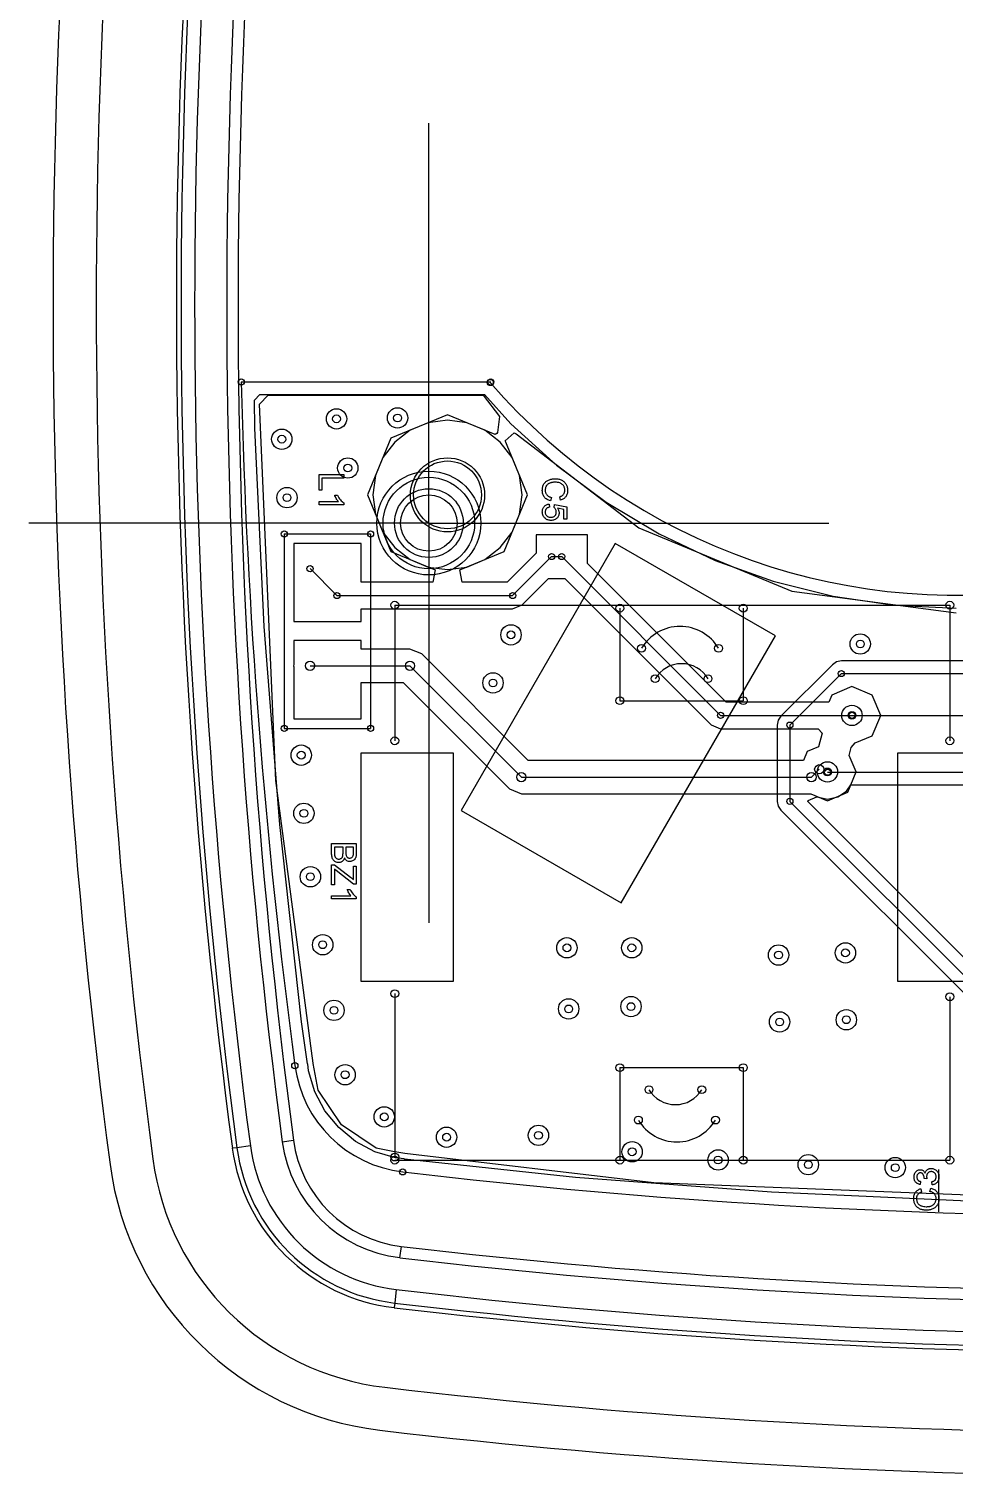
# Model space of a CAD drawing. Header units: millimetres. Extents: x -50.2 to -13.8, y -30.8 to 7.2.
# Drawn here: x -50.17 to -35.16, y -30.76 to -7.3 of the extents above; entities that cross this region are included whole.
import ezdxf

# ---------------------------------------------------------------- set-up
doc = ezdxf.new("R2010")
doc.units = ezdxf.units.MM
doc.linetypes.add('CENTERX2', pattern=[20.32, 12.7, -2.54, 2.54, -2.54])

msp = doc.modelspace()

# ---------------------------------------------------------------- linework, layer by layer
at = {"color": 7, "linetype": 'Continuous'}
for p, q in [((-43.681, -10.309), (-43.681, -8.825)), ((-43.681, -15.309), (-43.681, -10.309)), ((-46.723, -13.022), (-42.677, -13.022)), ((-46.509, -13.316), (-46.42, -13.226)), ((-46.502, -13.773), (-46.509, -13.316)), ((-46.426, -13.383), (-46.288, -13.238)), ((-46.42, -13.226), (-42.781, -13.226)), ((-46.288, -13.238), (-42.8, -13.238)), ((-42.8, -13.238), (-42.535, -13.584)), ((-42.781, -13.226), (-42.352, -13.7)), ((-46.16, -19.484), (-46.426, -13.383)), ((-43.378, -13.554), (-44.296, -13.934)), ((-42.607, -13.873), (-43.378, -13.554)), ((-42.535, -13.584), (-42.567, -13.842)), ((-46.35, -16.988), (-46.502, -13.773)), ((-43.983, -13.804), (-44.234, -13.997)), ((-43.691, -13.683), (-43.983, -13.804)), ((-43.378, -13.642), (-43.691, -13.683)), ((-43.064, -13.683), (-43.378, -13.642)), ((-42.773, -13.804), (-43.064, -13.683)), ((-42.522, -13.997), (-42.773, -13.804)), ((-42.567, -13.842), (-42.58, -13.855)), ((-42.352, -13.7), (-41.609, -14.373)), ((-44.296, -13.934), (-44.677, -14.853)), ((-44.234, -13.997), (-44.426, -14.247)), ((-42.58, -13.855), (-42.607, -13.873)), ((-42.33, -14.247), (-42.522, -13.997)), ((-42.441, -13.978), (-42.298, -13.847)), ((-42.433, -13.997), (-42.441, -13.978)), ((-42.411, -14.05), (-42.433, -13.997)), ((-42.079, -14.853), (-42.411, -14.05)), ((-42.298, -13.847), (-42.263, -13.862)), ((-42.263, -13.862), (-40.275, -15.388)), ((-44.426, -14.247), (-44.547, -14.539)), ((-42.209, -14.539), (-42.33, -14.247)), ((-44.547, -14.539), (-44.588, -14.853)), ((-42.167, -14.853), (-42.209, -14.539)), ((-41.609, -14.373), (-40.804, -14.97)), ((-44.677, -14.853), (-44.296, -15.771)), ((-44.588, -14.853), (-44.547, -15.166)), ((-42.459, -15.771), (-42.079, -14.853)), ((-42.209, -15.166), (-42.167, -14.853)), ((-40.804, -14.97), (-39.945, -15.485)), ((-44.547, -15.166), (-44.426, -15.458)), ((-42.33, -15.458), (-42.209, -15.166)), ((-48.681, -15.309), (-50.165, -15.309)), ((-43.681, -15.309), (-48.681, -15.309)), ((-46.026, -15.485), (-44.626, -15.485)), ((-46.026, -15.485), (-46.026, -18.638)), ((-44.626, -15.485), (-44.626, -18.638)), ((-44.426, -15.458), (-44.234, -15.708)), ((-43.681, -15.309), (-43.681, -20.309)), ((-43.681, -15.309), (-38.681, -15.309)), ((-42.522, -15.708), (-42.33, -15.458)), ((-40.275, -15.388), (-37.793, -16.416)), ((-39.945, -15.485), (-39.039, -15.914)), ((-38.681, -15.309), (-37.197, -15.309)), ((-44.781, -15.641), (-45.87, -15.641)), ((-45.87, -15.641), (-45.87, -16.908)), ((-44.781, -16.268), (-44.781, -15.641)), ((-44.234, -15.708), (-43.983, -15.901)), ((-40.659, -15.639), (-43.159, -19.969)), ((-40.659, -15.639), (-43.159, -19.969)), ((-42.773, -15.901), (-42.522, -15.708)), ((-41.108, -15.498), (-41.943, -15.498)), ((-41.943, -15.498), (-41.943, -15.799)), ((-41.108, -15.964), (-41.108, -15.498)), ((-38.061, -17.139), (-40.659, -15.639)), ((-38.061, -17.139), (-40.659, -15.639)), ((-44.296, -15.771), (-43.578, -16.068)), ((-43.983, -15.901), (-43.691, -16.022)), ((-43.177, -16.068), (-42.459, -15.771)), ((-43.064, -16.022), (-42.773, -15.901)), ((-41.943, -15.799), (-42.413, -16.268)), ((-41.691, -15.852), (-42.323, -16.485)), ((-41.691, -15.852), (-41.526, -15.852)), ((-41.526, -15.852), (-38.95, -18.428)), ((-39.039, -15.914), (-38.095, -16.251)), ((-45.607, -16.048), (-45.171, -16.485)), ((-43.691, -16.022), (-43.378, -16.063)), ((-43.578, -16.068), (-43.618, -16.268)), ((-43.378, -16.063), (-43.064, -16.022)), ((-43.138, -16.268), (-43.177, -16.068)), ((-38.861, -18.212), (-41.108, -15.964)), ((-43.618, -16.268), (-44.781, -16.268)), ((-42.413, -16.268), (-43.138, -16.268)), ((-42.17, -16.638), (-41.739, -16.206)), ((-41.739, -16.206), (-41.478, -16.206)), ((-41.478, -16.206), (-39.103, -18.581)), ((-38.095, -16.251), (-37.123, -16.495)), ((-37.793, -16.416), (-35.131, -16.767)), ((-45.171, -16.485), (-42.323, -16.485)), ((-44.233, -16.64), (-44.233, -18.84)), ((-44.233, -16.64), (-35.233, -16.64)), ((-42.323, -16.701), (-42.17, -16.638)), ((-37.123, -16.495), (-36.132, -16.642)), ((-36.132, -16.642), (-35.131, -16.691)), ((-35.233, -16.64), (-35.233, -18.84)), ((-44.781, -16.908), (-44.781, -16.701)), ((-44.781, -16.701), (-42.323, -16.701)), ((-40.583, -16.69), (-40.583, -18.19)), ((-38.583, -16.69), (-38.583, -18.19)), ((-46.098, -20.197), (-46.35, -16.988)), ((-45.87, -16.908), (-44.781, -16.908)), ((-44.781, -17.216), (-45.87, -17.216)), ((-45.87, -17.216), (-45.87, -17.603)), ((-44.781, -17.352), (-44.781, -17.216)), ((-43.987, -17.352), (-44.781, -17.352)), ((-43.796, -17.432), (-43.987, -17.352)), ((-40.561, -21.469), (-38.061, -17.139)), ((-40.561, -21.469), (-38.061, -17.139)), ((-42.069, -19.158), (-43.796, -17.432)), ((-37.07, -17.562), (-37.136, -17.606)), ((-36.992, -17.546), (-37.07, -17.562)), ((-34.226, -17.546), (-36.992, -17.546)), ((-45.87, -17.603), (-45.878, -17.623)), ((-45.878, -17.623), (-45.87, -17.642)), ((-45.87, -17.642), (-45.87, -18.482)), ((-45.607, -17.623), (-43.987, -17.623)), ((-43.987, -17.623), (-42.181, -19.429)), ((-37.136, -17.606), (-37.972, -18.441)), ((-36.992, -17.75), (-37.827, -18.586)), ((-36.992, -17.75), (-34.142, -17.75)), ((-44.781, -18.482), (-44.781, -17.893)), ((-44.781, -17.893), (-44.099, -17.893)), ((-44.099, -17.893), (-42.372, -19.62)), ((-36.82, -17.962), (-37.149, -18.099)), ((-36.49, -18.099), (-36.82, -17.962)), ((-40.583, -18.19), (-38.583, -18.19)), ((-37.196, -18.212), (-38.861, -18.212)), ((-37.149, -18.099), (-37.196, -18.212)), ((-36.354, -18.428), (-36.49, -18.099)), ((-45.87, -18.482), (-44.781, -18.482)), ((-38.95, -18.428), (-36.82, -18.428)), ((-38.016, -18.507), (-38.031, -18.586)), ((-37.972, -18.441), (-38.016, -18.507)), ((-36.817, -18.428), (-34.112, -18.428)), ((-36.49, -18.757), (-36.354, -18.428)), ((-46.026, -18.638), (-44.626, -18.638)), ((-39.103, -18.581), (-38.95, -18.644)), ((-38.95, -18.644), (-37.366, -18.644)), ((-38.031, -18.586), (-38.031, -19.822)), ((-37.827, -18.586), (-37.827, -19.822)), ((-37.366, -18.644), (-37.304, -18.715)), ((-37.304, -18.715), (-37.362, -18.939)), ((-36.77, -18.873), (-36.49, -18.757)), ((-37.362, -18.939), (-37.548, -19.016)), ((-36.863, -19.078), (-36.832, -18.948)), ((-36.832, -18.948), (-36.77, -18.873)), ((-43.283, -19.04), (-44.783, -19.04)), ((-44.783, -19.04), (-44.783, -22.74)), ((-43.283, -22.74), (-43.283, -19.04)), ((-37.607, -19.158), (-42.069, -19.158)), ((-37.548, -19.016), (-37.607, -19.158)), ((-36.753, -19.345), (-36.863, -19.078)), ((-34.583, -19.04), (-36.083, -19.04)), ((-36.083, -19.04), (-36.083, -22.74)), ((-42.181, -19.429), (-37.477, -19.429)), ((-37.35, -19.302), (-37.477, -19.429)), ((-37.215, -19.35), (-33.997, -19.35)), ((-36.889, -19.674), (-36.753, -19.345)), ((-45.583, -23.87), (-46.16, -19.484)), ((-42.372, -19.62), (-42.181, -19.699)), ((-42.181, -19.699), (-37.487, -19.699)), ((-37.487, -19.699), (-37.218, -19.811)), ((-37.218, -19.811), (-36.889, -19.674)), ((-37.05, -19.75), (-36.908, -19.655)), ((-36.908, -19.655), (-36.841, -19.554)), ((-36.841, -19.554), (-33.997, -19.554)), ((-38.031, -19.822), (-38.016, -19.901)), ((-38.016, -19.901), (-37.972, -19.967)), ((-37.827, -19.822), (-34.082, -23.567)), ((-37.535, -19.827), (-37.531, -19.806)), ((-33.938, -23.423), (-37.535, -19.827)), ((-37.531, -19.806), (-37.388, -19.749)), ((-37.388, -19.749), (-37.386, -19.75)), ((-37.386, -19.75), (-37.218, -19.784)), ((-37.218, -19.784), (-37.05, -19.75)), ((-43.159, -19.969), (-40.561, -21.469)), ((-43.159, -19.969), (-40.561, -21.469)), ((-37.972, -19.967), (-34.286, -23.652)), ((-45.744, -23.397), (-46.098, -20.197)), ((-43.681, -20.309), (-43.681, -21.793)), ((-44.783, -22.74), (-43.283, -22.74)), ((-36.083, -22.74), (-34.583, -22.74)), ((-44.233, -22.94), (-44.233, -25.59)), ((-35.233, -22.99), (-35.233, -25.64)), ((-45.647, -24.08), (-45.744, -23.397)), ((-45.557, -24.068), (-45.583, -23.87)), ((-45.644, -24.08), (-45.647, -24.08)), ((-45.633, -24.194), (-45.644, -24.08)), ((-45.559, -24.072), (-45.557, -24.068)), ((-45.473, -24.507), (-45.559, -24.072)), ((-40.583, -24.14), (-38.583, -24.14)), ((-40.583, -24.14), (-40.583, -25.64)), ((-38.583, -24.14), (-38.583, -25.64)), ((-45.531, -24.531), (-45.633, -24.194)), ((-45.365, -24.841), (-45.531, -24.531)), ((-45.097, -25.069), (-45.473, -24.507)), ((-45.141, -25.113), (-45.365, -24.841)), ((-44.535, -25.445), (-45.097, -25.069)), ((-46.059, -25.341), (-45.876, -25.316)), ((-44.869, -25.337), (-45.141, -25.113)), ((-44.559, -25.503), (-44.869, -25.337)), ((-46.793, -25.438), (-46.867, -25.448)), ((-46.574, -25.409), (-46.793, -25.438)), ((-44.222, -25.605), (-44.559, -25.503)), ((-44.263, -25.499), (-44.535, -25.445)), ((-44.07, -25.532), (-44.263, -25.499)), ((-40.032, -26.01), (-44.07, -25.532)), ((-44.233, -25.64), (-35.233, -25.64)), ((-44.08, -25.619), (-44.222, -25.605)), ((-44.074, -25.626), (-44.08, -25.619)), ((-41.304, -25.92), (-44.074, -25.626)), ((-38.125, -26.16), (-41.304, -25.92)), ((-31.752, -26.335), (-40.032, -26.01)), ((-34.94, -26.305), (-38.125, -26.16)), ((-44.149, -27.222), (-44.127, -27.039)), ((-44.209, -27.738), (-44.235, -27.957)), ((-44.235, -27.957), (-44.244, -28.032))]:
    msp.add_line(p, q, dxfattribs=at)
at = {"color": 7, "linetype": 'CENTERX2'}
msp.add_line((-35.414, -26.477), (-35.414, -25.79), dxfattribs=at)
at = {"color": 7, "linetype": 'Continuous', "flags": 128}
for points in [[(-45.46, -14.524), (-45.06, -14.524), (-45.06, -14.524), (-45.06, -14.581), (-45.06, -14.581), (-45.414, -14.581), (-45.414, -14.581), (-45.414, -14.776), (-45.414, -14.776), (-45.46, -14.776), (-45.46, -14.776), (-45.46, -14.524)], [(-41.694, -14.893), (-41.708, -14.949), (-41.708, -14.949), (-41.723, -14.945), (-41.738, -14.939), (-41.752, -14.933), (-41.765, -14.926), (-41.777, -14.918), (-41.788, -14.909), (-41.798, -14.899), (-41.807, -14.888), (-41.815, -14.877), (-41.822, -14.865), (-41.827, -14.853), (-41.832, -14.84), (-41.836, -14.826), (-41.839, -14.812), (-41.84, -14.797), (-41.841, -14.781), (-41.841, -14.781), (-41.84, -14.765), (-41.839, -14.75), (-41.837, -14.735), (-41.834, -14.722), (-41.831, -14.709), (-41.826, -14.696), (-41.821, -14.685), (-41.815, -14.674), (-41.808, -14.664), (-41.8, -14.655), (-41.792, -14.646), (-41.783, -14.638), (-41.773, -14.631), (-41.762, -14.624), (-41.751, -14.617), (-41.739, -14.612), (-41.726, -14.607), (-41.714, -14.602), (-41.701, -14.599), (-41.688, -14.596), (-41.674, -14.593), (-41.661, -14.592), (-41.647, -14.591), (-41.633, -14.59), (-41.633, -14.59), (-41.617, -14.591), (-41.603, -14.592), (-41.588, -14.594), (-41.575, -14.596), (-41.561, -14.6), (-41.549, -14.604), (-41.536, -14.609), (-41.525, -14.614), (-41.513, -14.621), (-41.503, -14.628), (-41.493, -14.635), (-41.484, -14.643), (-41.475, -14.652), (-41.468, -14.662), (-41.461, -14.672), (-41.454, -14.683), (-41.449, -14.694), (-41.444, -14.705), (-41.44, -14.717), (-41.436, -14.729), (-41.434, -14.742), (-41.432, -14.754), (-41.431, -14.767), (-41.43, -14.78), (-41.43, -14.78), (-41.431, -14.795), (-41.432, -14.809), (-41.435, -14.823), (-41.438, -14.836), (-41.442, -14.848), (-41.448, -14.86), (-41.454, -14.871), (-41.461, -14.882), (-41.469, -14.892), (-41.478, -14.901), (-41.487, -14.909), (-41.498, -14.917), (-41.509, -14.923), (-41.521, -14.929), (-41.533, -14.935), (-41.547, -14.939), (-41.547, -14.939), (-41.559, -14.883), (-41.559, -14.883), (-41.548, -14.879), (-41.539, -14.875), (-41.53, -14.871), (-41.522, -14.866), (-41.514, -14.861), (-41.508, -14.855), (-41.502, -14.849), (-41.496, -14.843), (-41.492, -14.836), (-41.488, -14.829), (-41.484, -14.822), (-41.481, -14.814), (-41.479, -14.805), (-41.478, -14.796), (-41.477, -14.787), (-41.477, -14.778), (-41.477, -14.778), (-41.477, -14.766), (-41.478, -14.756), (-41.48, -14.746), (-41.482, -14.736), (-41.485, -14.727), (-41.489, -14.718), (-41.493, -14.71), (-41.498, -14.702), (-41.504, -14.694), (-41.51, -14.688), (-41.517, -14.682), (-41.524, -14.676), (-41.531, -14.671), (-41.539, -14.666), (-41.548, -14.662), (-41.557, -14.659), (-41.575, -14.654), (-41.594, -14.65), (-41.613, -14.648), (-41.632, -14.647), (-41.632, -14.647), (-41.645, -14.647), (-41.657, -14.648), (-41.668, -14.649), (-41.679, -14.65), (-41.69, -14.653), (-41.7, -14.655), (-41.71, -14.658), (-41.72, -14.662), (-41.729, -14.666), (-41.738, -14.67), (-41.746, -14.675), (-41.753, -14.681), (-41.759, -14.687), (-41.766, -14.693), (-41.771, -14.7), (-41.776, -14.708), (-41.78, -14.716), (-41.784, -14.724), (-41.787, -14.732), (-41.79, -14.741), (-41.792, -14.749), (-41.793, -14.758), (-41.794, -14.767), (-41.795, -14.776), (-41.795, -14.776), (-41.794, -14.787), (-41.793, -14.797), (-41.791, -14.807), (-41.788, -14.817), (-41.785, -14.826), (-41.78, -14.835), (-41.775, -14.843), (-41.769, -14.851), (-41.763, -14.859), (-41.755, -14.865), (-41.747, -14.871), (-41.738, -14.877), (-41.728, -14.882), (-41.718, -14.886), (-41.706, -14.89), (-41.694, -14.893)], [(-45.46, -15.012), (-45.46, -14.96), (-45.46, -14.96), (-45.148, -14.96), (-45.148, -14.96), (-45.157, -14.95), (-45.165, -14.939), (-45.174, -14.926), (-45.182, -14.912), (-45.19, -14.897), (-45.197, -14.883), (-45.203, -14.87), (-45.207, -14.858), (-45.207, -14.858), (-45.16, -14.858), (-45.16, -14.858), (-45.15, -14.879), (-45.139, -14.898), (-45.127, -14.916), (-45.113, -14.933), (-45.1, -14.948), (-45.086, -14.961), (-45.073, -14.971), (-45.06, -14.979), (-45.06, -14.979), (-45.06, -15.012), (-45.06, -15.012), (-45.46, -15.012)], [(-41.728, -15.001), (-41.723, -15.052), (-41.723, -15.052), (-41.731, -15.054), (-41.739, -15.056), (-41.747, -15.058), (-41.754, -15.061), (-41.76, -15.065), (-41.766, -15.069), (-41.772, -15.073), (-41.777, -15.078), (-41.781, -15.083), (-41.784, -15.088), (-41.787, -15.094), (-41.79, -15.101), (-41.792, -15.107), (-41.793, -15.115), (-41.794, -15.122), (-41.795, -15.13), (-41.795, -15.13), (-41.794, -15.14), (-41.793, -15.149), (-41.791, -15.158), (-41.788, -15.166), (-41.785, -15.173), (-41.78, -15.18), (-41.775, -15.187), (-41.769, -15.193), (-41.762, -15.198), (-41.755, -15.203), (-41.748, -15.207), (-41.739, -15.21), (-41.731, -15.213), (-41.721, -15.215), (-41.712, -15.216), (-41.701, -15.216), (-41.701, -15.216), (-41.692, -15.216), (-41.682, -15.215), (-41.674, -15.213), (-41.666, -15.211), (-41.658, -15.207), (-41.651, -15.204), (-41.644, -15.199), (-41.638, -15.194), (-41.633, -15.188), (-41.628, -15.182), (-41.624, -15.175), (-41.621, -15.167), (-41.618, -15.159), (-41.617, -15.15), (-41.615, -15.14), (-41.615, -15.13), (-41.615, -15.13), (-41.616, -15.117), (-41.618, -15.106), (-41.621, -15.095), (-41.625, -15.086), (-41.63, -15.077), (-41.637, -15.07), (-41.643, -15.063), (-41.651, -15.057), (-41.651, -15.057), (-41.646, -15.006), (-41.646, -15.006), (-41.441, -15.047), (-41.441, -15.047), (-41.441, -15.247), (-41.441, -15.247), (-41.492, -15.247), (-41.492, -15.247), (-41.492, -15.089), (-41.492, -15.089), (-41.596, -15.068), (-41.596, -15.068), (-41.589, -15.077), (-41.584, -15.086), (-41.579, -15.095), (-41.576, -15.105), (-41.573, -15.114), (-41.571, -15.124), (-41.569, -15.134), (-41.569, -15.143), (-41.569, -15.143), (-41.569, -15.156), (-41.571, -15.168), (-41.574, -15.18), (-41.578, -15.191), (-41.583, -15.202), (-41.589, -15.212), (-41.597, -15.222), (-41.605, -15.231), (-41.615, -15.24), (-41.625, -15.247), (-41.635, -15.253), (-41.647, -15.258), (-41.659, -15.262), (-41.671, -15.265), (-41.684, -15.267), (-41.698, -15.267), (-41.698, -15.267), (-41.712, -15.267), (-41.725, -15.265), (-41.737, -15.263), (-41.749, -15.259), (-41.76, -15.255), (-41.771, -15.249), (-41.782, -15.243), (-41.792, -15.235), (-41.792, -15.235), (-41.804, -15.225), (-41.813, -15.214), (-41.822, -15.202), (-41.829, -15.19), (-41.834, -15.176), (-41.838, -15.162), (-41.84, -15.146), (-41.841, -15.13), (-41.841, -15.13), (-41.84, -15.116), (-41.839, -15.104), (-41.836, -15.092), (-41.833, -15.08), (-41.829, -15.069), (-41.823, -15.059), (-41.817, -15.049), (-41.81, -15.04), (-41.802, -15.032), (-41.793, -15.025), (-41.784, -15.018), (-41.774, -15.013), (-41.763, -15.009), (-41.752, -15.005), (-41.74, -15.002), (-41.728, -15.001)], [(-45.257, -20.506), (-44.857, -20.506), (-44.857, -20.506), (-44.857, -20.661), (-44.857, -20.661), (-44.857, -20.673), (-44.858, -20.684), (-44.859, -20.694), (-44.86, -20.704), (-44.862, -20.713), (-44.864, -20.722), (-44.866, -20.73), (-44.869, -20.737), (-44.876, -20.751), (-44.885, -20.763), (-44.895, -20.773), (-44.907, -20.782), (-44.92, -20.789), (-44.933, -20.794), (-44.947, -20.797), (-44.961, -20.798), (-44.961, -20.798), (-44.973, -20.798), (-44.986, -20.795), (-44.998, -20.79), (-45.01, -20.784), (-45.021, -20.775), (-45.03, -20.765), (-45.039, -20.752), (-45.047, -20.738), (-45.047, -20.738), (-45.05, -20.747), (-45.053, -20.755), (-45.057, -20.763), (-45.061, -20.77), (-45.066, -20.777), (-45.071, -20.783), (-45.077, -20.789), (-45.083, -20.794), (-45.089, -20.799), (-45.096, -20.803), (-45.103, -20.806), (-45.11, -20.809), (-45.118, -20.811), (-45.126, -20.813), (-45.134, -20.814), (-45.142, -20.814), (-45.142, -20.814), (-45.156, -20.813), (-45.169, -20.811), (-45.182, -20.807), (-45.194, -20.802), (-45.205, -20.795), (-45.215, -20.788), (-45.224, -20.78), (-45.231, -20.772), (-45.237, -20.762), (-45.242, -20.752), (-45.247, -20.74), (-45.25, -20.727), (-45.253, -20.713), (-45.255, -20.697), (-45.257, -20.68), (-45.257, -20.662), (-45.257, -20.662), (-45.257, -20.506)], [(-45.211, -20.563), (-45.211, -20.663), (-45.211, -20.663), (-45.211, -20.674), (-45.21, -20.684), (-45.21, -20.692), (-45.209, -20.699), (-45.209, -20.699), (-45.207, -20.707), (-45.204, -20.715), (-45.202, -20.723), (-45.198, -20.729), (-45.194, -20.735), (-45.188, -20.74), (-45.182, -20.745), (-45.176, -20.75), (-45.168, -20.753), (-45.16, -20.755), (-45.151, -20.757), (-45.142, -20.757), (-45.142, -20.757), (-45.131, -20.757), (-45.12, -20.755), (-45.111, -20.751), (-45.102, -20.747), (-45.095, -20.741), (-45.088, -20.733), (-45.083, -20.725), (-45.079, -20.715), (-45.077, -20.71), (-45.076, -20.704), (-45.075, -20.697), (-45.074, -20.69), (-45.073, -20.682), (-45.073, -20.674), (-45.072, -20.665), (-45.072, -20.656), (-45.072, -20.656), (-45.072, -20.563), (-45.072, -20.563), (-45.211, -20.563)], [(-45.026, -20.563), (-45.026, -20.65), (-45.026, -20.65), (-45.026, -20.659), (-45.026, -20.667), (-45.026, -20.674), (-45.025, -20.681), (-45.024, -20.687), (-45.024, -20.692), (-45.023, -20.697), (-45.021, -20.701), (-45.021, -20.701), (-45.018, -20.711), (-45.013, -20.719), (-45.008, -20.726), (-45.001, -20.732), (-44.994, -20.736), (-44.985, -20.74), (-44.976, -20.741), (-44.966, -20.742), (-44.966, -20.742), (-44.956, -20.741), (-44.947, -20.74), (-44.938, -20.737), (-44.93, -20.732), (-44.923, -20.727), (-44.917, -20.721), (-44.912, -20.713), (-44.909, -20.705), (-44.907, -20.7), (-44.906, -20.694), (-44.905, -20.688), (-44.905, -20.681), (-44.904, -20.672), (-44.903, -20.664), (-44.903, -20.654), (-44.903, -20.643), (-44.903, -20.643), (-44.903, -20.563), (-44.903, -20.563), (-45.026, -20.563)], [(-45.257, -20.85), (-45.209, -20.85), (-45.209, -20.85), (-44.95, -21.054), (-44.95, -21.054), (-44.936, -21.064), (-44.924, -21.074), (-44.913, -21.083), (-44.903, -21.09), (-44.903, -21.09), (-44.903, -20.875), (-44.903, -20.875), (-44.857, -20.875), (-44.857, -20.875), (-44.857, -21.163), (-44.857, -21.163), (-44.903, -21.163), (-44.903, -21.163), (-45.185, -20.941), (-45.185, -20.941), (-45.211, -20.92), (-45.211, -20.92), (-45.211, -21.173), (-45.211, -21.173), (-45.257, -21.173), (-45.257, -21.173), (-45.257, -20.85)], [(-45.257, -21.404), (-45.257, -21.352), (-45.257, -21.352), (-44.945, -21.352), (-44.945, -21.352), (-44.954, -21.342), (-44.962, -21.331), (-44.971, -21.318), (-44.979, -21.304), (-44.987, -21.289), (-44.994, -21.275), (-44.999, -21.262), (-45.004, -21.25), (-45.004, -21.25), (-44.957, -21.25), (-44.957, -21.25), (-44.947, -21.271), (-44.936, -21.29), (-44.923, -21.308), (-44.91, -21.325), (-44.897, -21.34), (-44.883, -21.352), (-44.87, -21.363), (-44.857, -21.371), (-44.857, -21.371), (-44.857, -21.404), (-44.857, -21.404), (-45.257, -21.404)], [(-35.522, -26.041), (-35.527, -25.99), (-35.527, -25.99), (-35.518, -25.988), (-35.51, -25.985), (-35.502, -25.982), (-35.494, -25.979), (-35.488, -25.975), (-35.482, -25.971), (-35.477, -25.967), (-35.472, -25.962), (-35.468, -25.957), (-35.465, -25.951), (-35.462, -25.946), (-35.46, -25.939), (-35.458, -25.933), (-35.457, -25.926), (-35.456, -25.918), (-35.455, -25.91), (-35.455, -25.91), (-35.456, -25.901), (-35.457, -25.892), (-35.459, -25.884), (-35.461, -25.876), (-35.464, -25.868), (-35.468, -25.862), (-35.473, -25.855), (-35.478, -25.849), (-35.484, -25.844), (-35.491, -25.839), (-35.497, -25.835), (-35.504, -25.832), (-35.511, -25.829), (-35.519, -25.827), (-35.527, -25.826), (-35.535, -25.826), (-35.535, -25.826), (-35.543, -25.826), (-35.551, -25.827), (-35.558, -25.829), (-35.565, -25.832), (-35.571, -25.835), (-35.577, -25.839), (-35.583, -25.843), (-35.589, -25.849), (-35.594, -25.854), (-35.598, -25.861), (-35.601, -25.867), (-35.604, -25.874), (-35.607, -25.882), (-35.608, -25.889), (-35.609, -25.897), (-35.61, -25.906), (-35.61, -25.906), (-35.609, -25.914), (-35.608, -25.922), (-35.607, -25.931), (-35.604, -25.941), (-35.604, -25.941), (-35.65, -25.936), (-35.65, -25.936), (-35.65, -25.931), (-35.65, -25.928), (-35.65, -25.928), (-35.651, -25.913), (-35.654, -25.898), (-35.658, -25.884), (-35.665, -25.872), (-35.669, -25.866), (-35.673, -25.861), (-35.678, -25.856), (-35.684, -25.853), (-35.69, -25.85), (-35.697, -25.848), (-35.704, -25.847), (-35.711, -25.847), (-35.711, -25.847), (-35.717, -25.847), (-35.723, -25.848), (-35.728, -25.849), (-35.734, -25.851), (-35.739, -25.854), (-35.743, -25.857), (-35.748, -25.861), (-35.752, -25.865), (-35.756, -25.87), (-35.759, -25.875), (-35.762, -25.88), (-35.764, -25.886), (-35.766, -25.892), (-35.767, -25.898), (-35.768, -25.905), (-35.768, -25.912), (-35.768, -25.912), (-35.767, -25.926), (-35.764, -25.939), (-35.76, -25.95), (-35.753, -25.96), (-35.749, -25.965), (-35.744, -25.969), (-35.739, -25.973), (-35.734, -25.976), (-35.728, -25.979), (-35.721, -25.981), (-35.714, -25.983), (-35.707, -25.985), (-35.707, -25.985), (-35.712, -26.036), (-35.712, -26.036), (-35.724, -26.034), (-35.735, -26.03), (-35.745, -26.026), (-35.755, -26.021), (-35.764, -26.016), (-35.773, -26.009), (-35.781, -26.002), (-35.788, -25.995), (-35.794, -25.986), (-35.799, -25.978), (-35.804, -25.968), (-35.808, -25.958), (-35.811, -25.948), (-35.813, -25.937), (-35.814, -25.926), (-35.814, -25.914), (-35.814, -25.914), (-35.814, -25.898), (-35.811, -25.882), (-35.807, -25.867), (-35.801, -25.853), (-35.793, -25.84), (-35.784, -25.828), (-35.774, -25.818), (-35.763, -25.81), (-35.751, -25.804), (-35.739, -25.799), (-35.726, -25.796), (-35.713, -25.795), (-35.713, -25.795), (-35.7, -25.796), (-35.688, -25.799), (-35.677, -25.803), (-35.667, -25.809), (-35.657, -25.817), (-35.648, -25.827), (-35.64, -25.838), (-35.633, -25.851), (-35.633, -25.851), (-35.631, -25.843), (-35.628, -25.834), (-35.625, -25.827), (-35.621, -25.819), (-35.616, -25.812), (-35.611, -25.806), (-35.606, -25.8), (-35.599, -25.795), (-35.593, -25.79), (-35.586, -25.786), (-35.578, -25.783), (-35.57, -25.78), (-35.562, -25.778), (-35.553, -25.776), (-35.544, -25.775), (-35.535, -25.775), (-35.535, -25.775), (-35.522, -25.775), (-35.51, -25.777), (-35.498, -25.78), (-35.486, -25.784), (-35.475, -25.79), (-35.465, -25.797), (-35.455, -25.804), (-35.446, -25.814), (-35.437, -25.824), (-35.43, -25.834), (-35.424, -25.846), (-35.418, -25.858), (-35.414, -25.87), (-35.412, -25.884), (-35.41, -25.897), (-35.409, -25.912), (-35.409, -25.912), (-35.41, -25.925), (-35.411, -25.938), (-35.414, -25.95), (-35.417, -25.961), (-35.422, -25.972), (-35.427, -25.982), (-35.433, -25.992), (-35.441, -26.001), (-35.449, -26.009), (-35.458, -26.017), (-35.467, -26.023), (-35.477, -26.029), (-35.487, -26.033), (-35.498, -26.037), (-35.51, -26.04), (-35.522, -26.041)], [(-35.556, -26.149), (-35.542, -26.093), (-35.542, -26.093), (-35.527, -26.097), (-35.512, -26.103), (-35.498, -26.109), (-35.485, -26.116), (-35.473, -26.124), (-35.462, -26.133), (-35.452, -26.143), (-35.443, -26.153), (-35.435, -26.165), (-35.429, -26.177), (-35.423, -26.189), (-35.418, -26.202), (-35.414, -26.216), (-35.411, -26.23), (-35.41, -26.245), (-35.409, -26.261), (-35.409, -26.261), (-35.41, -26.277), (-35.411, -26.292), (-35.413, -26.307), (-35.416, -26.32), (-35.419, -26.333), (-35.424, -26.345), (-35.429, -26.357), (-35.435, -26.368), (-35.442, -26.378), (-35.45, -26.387), (-35.458, -26.396), (-35.467, -26.404), (-35.477, -26.411), (-35.488, -26.418), (-35.499, -26.424), (-35.511, -26.43), (-35.524, -26.435), (-35.536, -26.44), (-35.549, -26.443), (-35.562, -26.446), (-35.576, -26.449), (-35.589, -26.45), (-35.603, -26.451), (-35.617, -26.452), (-35.617, -26.452), (-35.633, -26.451), (-35.647, -26.45), (-35.662, -26.448), (-35.675, -26.446), (-35.689, -26.442), (-35.702, -26.438), (-35.714, -26.433), (-35.726, -26.428), (-35.737, -26.421), (-35.747, -26.414), (-35.757, -26.407), (-35.766, -26.399), (-35.775, -26.39), (-35.782, -26.38), (-35.789, -26.37), (-35.796, -26.359), (-35.801, -26.348), (-35.806, -26.337), (-35.81, -26.325), (-35.814, -26.313), (-35.816, -26.3), (-35.818, -26.288), (-35.819, -26.275), (-35.82, -26.262), (-35.82, -26.262), (-35.819, -26.247), (-35.818, -26.233), (-35.815, -26.219), (-35.812, -26.206), (-35.808, -26.194), (-35.802, -26.182), (-35.796, -26.171), (-35.789, -26.16), (-35.781, -26.15), (-35.772, -26.141), (-35.763, -26.133), (-35.752, -26.125), (-35.741, -26.119), (-35.729, -26.113), (-35.717, -26.107), (-35.703, -26.103), (-35.703, -26.103), (-35.691, -26.159), (-35.691, -26.159), (-35.702, -26.163), (-35.711, -26.167), (-35.72, -26.171), (-35.728, -26.176), (-35.736, -26.181), (-35.742, -26.187), (-35.749, -26.193), (-35.754, -26.199), (-35.758, -26.206), (-35.762, -26.213), (-35.766, -26.22), (-35.769, -26.228), (-35.771, -26.237), (-35.772, -26.246), (-35.773, -26.255), (-35.773, -26.264), (-35.773, -26.264), (-35.773, -26.276), (-35.772, -26.286), (-35.77, -26.296), (-35.768, -26.306), (-35.765, -26.315), (-35.761, -26.324), (-35.757, -26.332), (-35.752, -26.34), (-35.746, -26.347), (-35.74, -26.354), (-35.733, -26.36), (-35.726, -26.366), (-35.719, -26.371), (-35.711, -26.376), (-35.702, -26.38), (-35.693, -26.383), (-35.675, -26.388), (-35.656, -26.392), (-35.637, -26.394), (-35.618, -26.395), (-35.618, -26.395), (-35.605, -26.395), (-35.593, -26.394), (-35.582, -26.393), (-35.571, -26.392), (-35.56, -26.389), (-35.55, -26.387), (-35.54, -26.384), (-35.53, -26.38), (-35.521, -26.376), (-35.512, -26.372), (-35.505, -26.367), (-35.497, -26.361), (-35.491, -26.355), (-35.484, -26.349), (-35.479, -26.342), (-35.474, -26.334), (-35.47, -26.326), (-35.466, -26.318), (-35.463, -26.31), (-35.46, -26.301), (-35.458, -26.293), (-35.457, -26.284), (-35.456, -26.275), (-35.455, -26.266), (-35.455, -26.266), (-35.456, -26.255), (-35.457, -26.245), (-35.459, -26.235), (-35.462, -26.225), (-35.465, -26.216), (-35.47, -26.207), (-35.475, -26.199), (-35.481, -26.191), (-35.487, -26.183), (-35.495, -26.177), (-35.503, -26.17), (-35.512, -26.165), (-35.522, -26.16), (-35.532, -26.156), (-35.544, -26.152), (-35.556, -26.149)]]:
    msp.add_lwpolyline(points, dxfattribs=at)
at = {"color": 7, "linetype": 'Continuous'}
for centre, radius in [((-46.723, -13.022), 0.05), ((-46.723, -13.022), 0.05), ((-42.686, -13.03), 0.05), ((-42.677, -13.022), 0.05), ((-45.178, -13.62), 0.165), ((-45.178, -13.62), 0.165), ((-45.178, -13.62), 0.165), ((-45.178, -13.62), 0.0635), ((-44.188, -13.605), 0.165), ((-44.188, -13.605), 0.165), ((-44.188, -13.605), 0.165), ((-44.188, -13.605), 0.0635), ((-46.065, -13.95), 0.165), ((-46.065, -13.95), 0.165), ((-46.065, -13.95), 0.165), ((-46.065, -13.95), 0.0635), ((-44.995, -14.417), 0.165), ((-44.995, -14.417), 0.165), ((-44.995, -14.417), 0.165), ((-43.378, -14.853), 0.601), ((-43.378, -14.853), 0.601), ((-43.378, -14.853), 0.55), ((-43.378, -14.853), 0.55), ((-43.378, -14.853), 0.55), ((-43.378, -14.853), 0.55), ((-44.995, -14.417), 0.0635), ((-43.681, -15.309), 0.842), ((-45.981, -14.897), 0.165), ((-45.981, -14.897), 0.165), ((-45.981, -14.897), 0.165), ((-43.681, -15.309), 0.742), ((-43.681, -15.309), 0.557), ((-45.981, -14.897), 0.0635), ((-43.681, -15.309), 0.457), ((-46.026, -15.485), 0.05), ((-46.026, -15.485), 0.05), ((-44.626, -15.485), 0.05), ((-44.626, -15.485), 0.05), ((-41.691, -15.852), 0.05), ((-41.691, -15.852), 0.05), ((-41.526, -15.852), 0.05), ((-41.526, -15.852), 0.05), ((-45.607, -16.048), 0.05), ((-45.171, -16.485), 0.05), ((-45.171, -16.485), 0.05), ((-44.233, -16.64), 0.0635), ((-44.233, -16.64), 0.0635), ((-42.323, -16.485), 0.05), ((-42.323, -16.485), 0.05), ((-40.583, -16.69), 0.0635), ((-38.583, -16.69), 0.0635), ((-35.233, -16.64), 0.0635), ((-35.233, -16.64), 0.0635), ((-42.349, -17.122), 0.165), ((-42.349, -17.122), 0.165), ((-42.349, -17.122), 0.165), ((-42.349, -17.122), 0.0635), ((-36.685, -17.27), 0.165), ((-36.685, -17.27), 0.165), ((-36.685, -17.27), 0.165), ((-40.233, -17.34), 0.0635), ((-38.983, -17.34), 0.0635), ((-36.685, -17.27), 0.0635), ((-45.607, -17.623), 0.075), ((-43.987, -17.623), 0.075), ((-43.987, -17.623), 0.075), ((-42.641, -17.902), 0.165), ((-42.641, -17.902), 0.165), ((-42.641, -17.902), 0.165), ((-40.012, -17.833), 0.0635), ((-39.154, -17.833), 0.0635), ((-36.992, -17.75), 0.05), ((-36.992, -17.75), 0.05), ((-42.641, -17.902), 0.0635), ((-40.583, -18.19), 0.0635), ((-40.583, -18.19), 0.0635), ((-38.583, -18.19), 0.0635), ((-38.583, -18.19), 0.0635), ((-36.82, -18.428), 0.165), ((-36.82, -18.428), 0.165), ((-36.82, -18.428), 0.165), ((-38.95, -18.428), 0.05), ((-38.95, -18.428), 0.05), ((-37.827, -18.586), 0.05), ((-37.827, -18.586), 0.05), ((-36.82, -18.428), 0.0635), ((-36.82, -18.428), 0.05), ((-36.817, -18.428), 0.05), ((-46.026, -18.638), 0.05), ((-46.026, -18.638), 0.05), ((-44.626, -18.638), 0.05), ((-44.626, -18.638), 0.05), ((-45.75, -19.073), 0.165), ((-45.75, -19.073), 0.165), ((-45.75, -19.073), 0.165), ((-44.233, -18.84), 0.0635), ((-35.233, -18.84), 0.0635), ((-45.75, -19.073), 0.0635), ((-37.35, -19.302), 0.075), ((-37.218, -19.345), 0.165), ((-37.218, -19.345), 0.165), ((-37.218, -19.345), 0.165), ((-42.181, -19.429), 0.075), ((-42.181, -19.429), 0.075), ((-37.477, -19.429), 0.075), ((-37.477, -19.429), 0.075), ((-37.218, -19.345), 0.0635), ((-37.215, -19.35), 0.05), ((-45.707, -20.016), 0.165), ((-45.707, -20.016), 0.165), ((-45.707, -20.016), 0.165), ((-37.827, -19.822), 0.05), ((-37.827, -19.822), 0.05), ((-45.707, -20.016), 0.0635), ((-45.602, -21.044), 0.165), ((-45.602, -21.044), 0.165), ((-45.602, -21.044), 0.165), ((-45.602, -21.044), 0.0635), ((-45.402, -22.147), 0.165), ((-45.402, -22.147), 0.165), ((-45.402, -22.147), 0.165), ((-41.442, -22.197), 0.165), ((-41.442, -22.197), 0.165), ((-41.442, -22.197), 0.165), ((-40.39, -22.197), 0.165), ((-40.39, -22.197), 0.165), ((-40.39, -22.197), 0.165), ((-45.402, -22.147), 0.0635), ((-41.442, -22.197), 0.0635), ((-40.39, -22.197), 0.0635), ((-38.01, -22.314), 0.165), ((-38.01, -22.314), 0.165), ((-38.01, -22.314), 0.165), ((-38.01, -22.314), 0.0635), ((-36.926, -22.279), 0.165), ((-36.926, -22.279), 0.165), ((-36.926, -22.279), 0.165), ((-36.926, -22.279), 0.0635), ((-44.233, -22.94), 0.0635), ((-40.403, -23.15), 0.165), ((-40.403, -23.15), 0.165), ((-40.403, -23.15), 0.165), ((-35.233, -22.99), 0.0635), ((-45.219, -23.211), 0.165), ((-45.219, -23.211), 0.165), ((-45.219, -23.211), 0.165), ((-45.219, -23.211), 0.0635), ((-41.414, -23.188), 0.165), ((-41.414, -23.188), 0.165), ((-41.414, -23.188), 0.165), ((-41.414, -23.188), 0.0635), ((-40.403, -23.15), 0.0635), ((-36.911, -23.363), 0.165), ((-36.911, -23.363), 0.165), ((-36.911, -23.363), 0.165), ((-37.993, -23.399), 0.165), ((-37.993, -23.399), 0.165), ((-37.993, -23.399), 0.165), ((-37.993, -23.399), 0.0635), ((-36.911, -23.363), 0.0635), ((-45.854, -24.107), 0.05), ((-45.854, -24.107), 0.05), ((-45.039, -24.255), 0.165), ((-45.039, -24.255), 0.165), ((-45.039, -24.255), 0.165), ((-40.583, -24.14), 0.0635), ((-40.583, -24.14), 0.0635), ((-38.583, -24.14), 0.0635), ((-38.583, -24.14), 0.0635), ((-45.039, -24.255), 0.0635), ((-40.112, -24.497), 0.0635), ((-39.254, -24.497), 0.0635), ((-44.404, -24.938), 0.165), ((-44.404, -24.938), 0.165), ((-44.404, -24.938), 0.165), ((-44.404, -24.938), 0.0635), ((-43.393, -25.268), 0.165), ((-43.393, -25.268), 0.165), ((-43.393, -25.268), 0.165), ((-41.904, -25.238), 0.165), ((-41.904, -25.238), 0.165), ((-41.904, -25.238), 0.165), ((-40.283, -24.99), 0.0635), ((-39.033, -24.99), 0.0635), ((-43.393, -25.268), 0.0635), ((-41.904, -25.238), 0.0635), ((-40.385, -25.504), 0.165), ((-40.385, -25.504), 0.165), ((-40.385, -25.504), 0.165), ((-44.233, -25.59), 0.0635), ((-44.233, -25.64), 0.0635), ((-40.583, -25.64), 0.0635), ((-40.385, -25.504), 0.0635), ((-38.991, -25.637), 0.165), ((-38.991, -25.637), 0.165), ((-38.991, -25.637), 0.165), ((-38.991, -25.637), 0.0635), ((-38.583, -25.64), 0.0635), ((-37.528, -25.713), 0.165), ((-37.528, -25.713), 0.165), ((-37.528, -25.713), 0.165), ((-35.233, -25.64), 0.0635), ((-35.233, -25.64), 0.0635), ((-44.105, -25.83), 0.05), ((-44.105, -25.83), 0.05), ((-37.528, -25.713), 0.0635), ((-36.118, -25.761), 0.165), ((-36.118, -25.761), 0.165), ((-36.118, -25.761), 0.165), ((-36.118, -25.761), 0.0635)]:
    msp.add_circle(centre, radius, dxfattribs=at)
for centre, radius, start, end in [((55.89, -11.763), 105.664, 172.41362, 187.58638), ((55.89, -11.763), 104.964, 172.41362, 187.58638), ((55.89, -11.763), 103.664, 172.41362, 187.58638), ((55.89, -11.763), 103.589, 172.41362, 187.58638), ((55.89, -11.763), 103.369, 172.41362, 187.58638), ((55.89, -11.763), 102.848, 172.41362, 187.58638), ((55.89, -11.763), 102.664, 172.41362, 187.58638), ((-35.131, -6.479), 10, 220.929, 339.949), ((55.911, -10.548), 102.664, 181.38106, 187.58981), ((-39.608, -17.715), 0.729, 30.9638, 149.0362), ((-39.583, -18.09), 0.5, 30.964, 149.036), ((-43.871, -23.843), 2, 187.586, 263.292), ((-39.683, -24.24), 0.5, 210.964, 329.036), ((-39.658, -24.615), 0.729, 210.9638, 329.0362), ((-43.894, -25.052), 2.184, 187.5864, 263.2921), ((-43.894, -25.052), 2, 187.5864, 263.2921), ((-43.894, -25.052), 3, 187.5864, 263.2921), ((-43.894, -25.052), 2.925, 187.5864, 263.2921), ((-43.894, -25.052), 2.704, 187.5864, 263.2921), ((-43.894, -25.052), 5, 187.5864, 263.2921), ((-43.894, -25.052), 4.3, 187.5864, 263.2921), ((-31.75, 79.196), 105.75, 263.29063, 276.54317), ((-31.775, 77.987), 105.75, 263.29205, 276.70795), ((-31.775, 77.987), 105.934, 263.29205, 276.70795), ((-31.775, 77.987), 106.454, 263.29205, 276.70795), ((-31.775, 77.987), 106.75, 263.29205, 276.70795), ((-31.775, 77.987), 106.675, 263.29205, 276.70795), ((-31.775, 77.987), 108.05, 263.29205, 276.70795), ((-31.775, 77.987), 108.75, 263.29205, 276.70795)]:
    msp.add_arc(centre, radius, start, end, dxfattribs=at)

doc.saveas('drawing.dxf')
